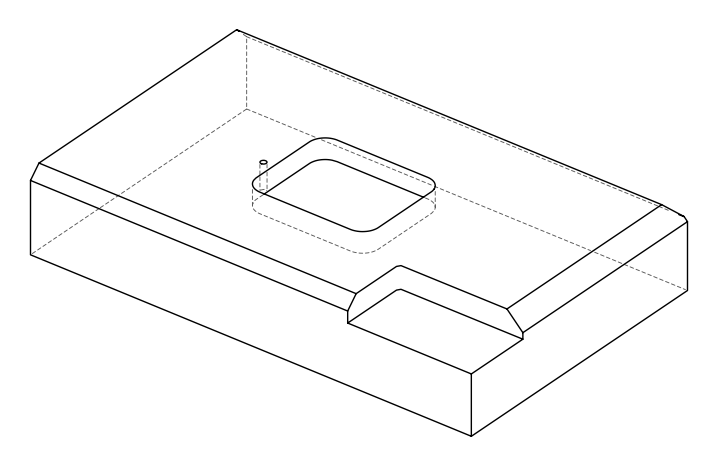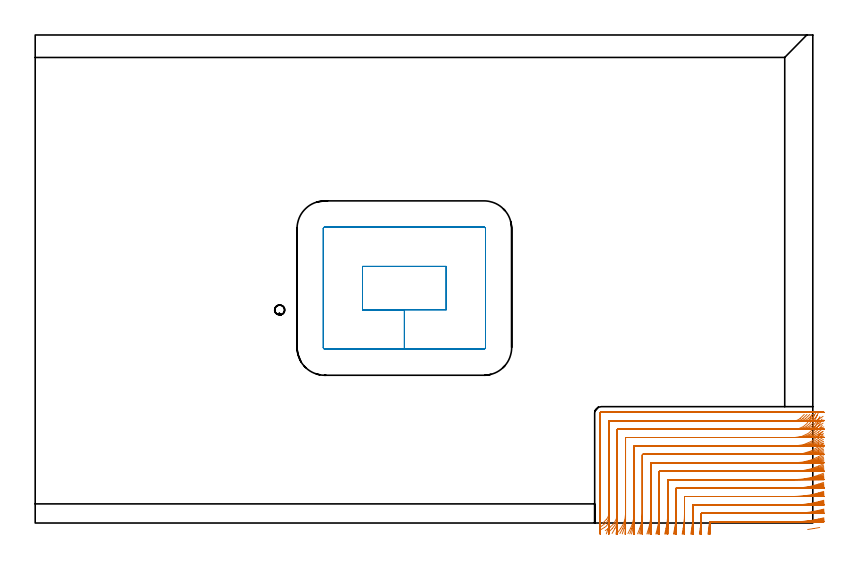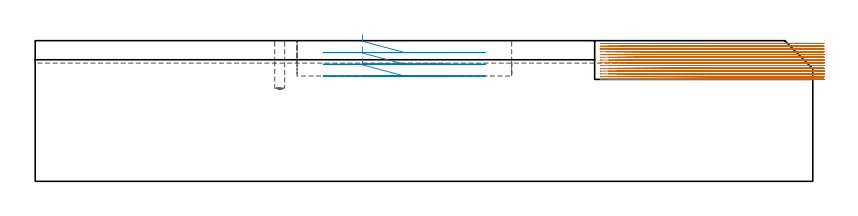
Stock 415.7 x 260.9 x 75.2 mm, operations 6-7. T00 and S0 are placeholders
(PLAN: 7 operations, 4 tool changes, 93.5 min)
(1 SPOT_DRILL | STEP1POCKET | NXT0321_9005460120000 | 0.03 min | 0 mm3)
(2 DRILL_BLIND_HOLE_INTO_CENTER | STEP1POCKET | NXT0301_024 | 0.11 min | 557 mm3)
(3 AREA_MILL | FG_CHAMFER_SURFACE | UGT0205_001 | 16.47 min | 29913 mm3)
(4 AREA_MILL_1 | FG_CHAMFER_SURFACE_1 | UGT0205_001 | 9.53 min | 22389 mm3)
(5 AREA_MILL_2 | FG_CHAMFER_SURFACE_2 | UGT0205_001 | 9.8 min | 15917 mm3)
(6 MILL_CORNER_NOTCH_RECTANGULAR | CORNER_NOTCH_RECTANGULAR | UGT0201_014 | Follow Part, ap 1.5, ae 75% | 54.39 min | 148912 mm3)
(7 MILL_RECTANGULAR_POCKET | POCKET_RECTANGULAR_STRAIGHT | UGT0201_006 | Follow Part, ap 7, ae 75% | 3.2 min | 198541 mm3)
(TOOL NXT0321_9005460120000 | NC Spot Drill, 142deg, 12mm, Carbide, Uncoated | D12 PA142 FL30 Z2)
(TOOL NXT0301_024 | Carbide Drill 5.3mm [860.1-0530-027A1-MM 2214] | D5.3 PA140 FL44 Z2)
(TOOL UGT0205_001 | Chamfer Mill 20 x 3 x 45 deg. | D20 FL50 Z2)
(TOOL UGT0201_014 | End mill 6 mm | D6 FL24 Z4)
(TOOL UGT0201_006 | End Mill 28 mm | D28 FL25 Z2)
(OP 6 MILL_CORNER_NOTCH_RECTANGULAR)
G17 G21 G94 G90
T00 M6
G54
G17 G0 G90 X419.427 Y-2.394 S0 M3
G43 Z85.2 H0
Z73.721
G94 G1 X416.47 Y-2.9 F250.
G2 X415.91 Y-2.993 R63.
G1 X412.948 Y-3.471
G0 Z85.2
X421.627 Y2.786
Z73.721
G1 X418.7 Y2.127
G2 X405.856 Y0.7 R58.5 F500.
G1 X360.712
G3 X360.418 Y0.428 R0.3
G2 X360.044 Y-3. R58.5
G1 X359.632 Y-5.972 F250.
G0 Z85.2
X421.614 Y7.463
Z73.721
G1 X418.7 Y6.75
G2 X405.856 Y5.2 R54. F500.
G1 X356.396
G3 X356.1 Y4.905 R0.3
G2 X355.497 Y-3. R54.
G1 X355.05 Y-5.967 F250.
G0 Z85.2
X421.597 Y12.174
Z73.721
G1 X418.7 Y11.395
G2 X405.856 Y9.7 R49.5 F500.
G1 X351.896
G3 X351.6 Y9.404 R0.3
G1 Y5.045
G2 X350.942 Y-3. R49.5
G1 X350.454 Y-5.96 F250.
G0 Z85.2
X421.575 Y16.928
Z73.721
G1 X418.7 Y16.072
G2 X405.856 Y14.2 R45. F500.
G1 X347.396
G3 X347.1 Y13.904 R0.3
G1 Y5.045
G2 X346.375 Y-3. R45.
G1 X345.839 Y-5.952 F250.
G0 Z85.2
X421.545 Y21.742
Z73.721
G1 X418.7 Y20.79
G2 X405.856 Y18.7 R40.5 F500.
G1 X342.896
G3 X342.6 Y18.404 R0.3
G1 Y5.045
G2 X341.793 Y-3. R40.5
G1 X341.197 Y-5.94 F250.
G0 Z85.2
X421.503 Y26.639
Z73.721
G1 X418.7 Y25.569
G2 X405.856 Y23.2 R36. F500.
G1 X338.396
G3 X338.1 Y22.904 R0.3
G1 Y5.045
G2 X337.19 Y-3. R36.
G1 X336.519 Y-5.924 F250.
G0 Z85.2
X421.439 Y31.661
Z73.721
G1 X418.7 Y30.437
G2 X405.856 Y27.7 R31.5 F500.
G1 X333.897
G3 X333.6 Y27.403 R0.3
G1 Y5.045
G2 X332.555 Y-3. R31.5
G1 X331.789 Y-5.901 F250.
G0 Z85.2
X421.339 Y36.878
Z73.721
G1 X418.7 Y35.45
G2 X405.856 Y32.2 R27. F500.
G1 X329.397
G3 X329.1 Y31.903 R0.3
G1 Y5.045
G2 X327.874 Y-3. R27.
G1 X326.98 Y-5.864 F250.
G0 Z85.2
X421.163 Y42.438
Z73.721
G1 X418.7 Y40.726
G2 X405.856 Y36.7 R22.5 F500.
G1 X324.897
G3 X324.6 Y36.403 R0.3
G1 Y5.045
G2 X323.113 Y-3. R22.5
G1 X322.04 Y-5.802 F250.
G0 Z85.2
X420.802 Y48.729
Z73.721
G1 X418.7 Y46.589
G2 X405.856 Y41.2 R18. F500.
G1 X320.397
G3 X320.1 Y40.903 R0.3
G1 Y5.045
G2 X318.202 Y-3. R18.
G1 X316.862 Y-5.684 F250.
G0 Z85.2
X419.431 Y56.558
Z73.721
G1 X418.233 Y53.808
G2 X405.856 Y45.7 R13.5 F500.
G1 X315.897
G3 X315.6 Y45.403 R0.3
G1 Y5.045
G2 X312.941 Y-3. R13.5
G1 X311.154 Y-5.409 F250.
G0 Z85.2
X415.252 Y57.887
Z73.721
G1 X413.919 Y55.2
G2 X405.856 Y50.2 R9. F500.
G1 X311.397
G3 X311.1 Y49.903 R0.3
G1 Y5.045
G2 X307.2 Y-2.371 R9.
G1 X304.728 Y-4.071 F250.
G0 Z85.2
X411.144 Y58.065
Z73.721
G1 X408.993 Y55.974
G2 X405.856 Y54.7 R4.5 F500.
G1 X306.897
G3 X306.6 Y54.403 R0.3
G1 Y5.045
G2 X305.327 Y1.909 R4.5
G1 X303.237 Y-0.243 F250.
G0 Z85.2
X408.856 Y59.2
Z73.721
G1 X405.856
X302.4 F500.
G3 X302.1 Y58.9 R0.3
G1 Y5.045
Y2.045 F250.
G0 Z85.2
X421.643 Y2.398
Z72.243
G1 X418.7 Y1.815
G2 X407.331 Y0.7 R58.5 F500.
G1 X360.82
G3 X360.525 Y0.42 R0.3
G2 X360.25 Y-3. R58.5
G1 X359.922 Y-5.982 F250.
G0 Z85.2
X421.633 Y7.042
Z72.243
G1 X418.7 Y6.41
G2 X407.331 Y5.2 R54. F500.
G1 X356.396
G3 X356.1 Y4.904 R0.3
G1 Y3.389
G2 X355.721 Y-3. R54.
G1 X355.366 Y-5.979 F250.
G0 Z85.2
X421.62 Y11.712
Z72.243
G1 X418.7 Y11.023
G2 X407.331 Y9.7 R49.5 F500.
G1 X351.896
G3 X351.6 Y9.404 R0.3
G1 Y3.389
G2 X351.186 Y-3. R49.5
G1 X350.799 Y-5.975 F250.
G0 Z85.2
X421.603 Y16.418
Z72.243
G1 X418.7 Y15.66
G2 X407.331 Y14.2 R45. F500.
G1 X347.396
G3 X347.1 Y13.904 R0.3
G1 Y3.389
G2 X346.644 Y-3. R45.
G1 X346.218 Y-5.97 F250.
G0 Z85.2
X421.579 Y21.17
Z72.243
G1 X418.7 Y20.328
G2 X407.331 Y18.7 R40.5 F500.
G1 X342.896
G3 X342.6 Y18.404 R0.3
G1 Y3.389
G2 X342.093 Y-3. R40.5
G1 X341.62 Y-5.962 F250.
G0 Z85.2
X421.546 Y25.99
Z72.243
G1 X418.7 Y25.042
G2 X407.331 Y23.2 R36. F500.
G1 X338.396
G3 X338.1 Y22.904 R0.3
G1 Y3.389
G2 X337.529 Y-3. R36.
G1 X336.996 Y-5.952 F250.
G0 Z85.2
X421.498 Y30.906
Z72.243
G1 X418.7 Y29.823
G2 X407.331 Y27.7 R31.5 F500.
G1 X333.897
G3 X333.6 Y27.403 R0.3
G1 Y3.389
G2 X332.945 Y-3. R31.5
G1 X332.337 Y-5.938 F250.
G0 Z85.2
X421.421 Y35.973
Z72.243
G1 X418.7 Y34.71
G2 X407.331 Y32.2 R27. F500.
G1 X329.397
G3 X329.1 Y31.903 R0.3
G1 Y3.389
G2 X328.333 Y-3. R27.
G1 X327.623 Y-5.915 F250.
G0 Z85.2
X421.289 Y41.299
Z72.243
G1 X418.7 Y39.783
G2 X407.331 Y36.7 R22.5 F500.
G1 X324.897
G3 X324.6 Y36.403 R0.3
G1 Y3.389
G2 X323.674 Y-3. R22.5
G1 X322.822 Y-5.877 F250.
G0 Z85.2
X421.026 Y47.139
Z72.243
G1 X418.7 Y45.245
G2 X407.331 Y41.2 R18. F500.
G1 X320.397
G3 X320.1 Y40.903 R0.3
G1 Y3.389
G2 X318.928 Y-3. R18.
G1 X317.863 Y-5.805 F250.
G0 Z85.2
X420.318 Y54.446
Z72.243
G1 X418.7 Y51.92
G2 X407.331 Y45.7 R13.5 F500.
G1 X315.897
G3 X315.6 Y45.403 R0.3
G1 Y3.389
G2 X313.992 Y-3. R13.5
G1 X312.573 Y-5.643 F250.
G0 Z85.2
X416.727 Y57.887
Z72.243
G1 X415.394 Y55.2
G2 X407.331 Y50.2 R9. F500.
G1 X311.397
G3 X311.1 Y49.903 R0.3
G1 Y3.389
G2 X308.439 Y-3. R9.
G1 X306.309 Y-5.113 F250.
G0 Z85.2
X412.618 Y58.061
Z72.243
G1 X410.466 Y55.972
G2 X407.331 Y54.7 R4.5 F500.
G1 X306.897
G3 X306.6 Y54.403 R0.3
G1 Y3.389
G2 X304.708 Y-0.278 R4.5
G1 X302.264 Y-2.017 F250.
G0 Z85.2
X410.331 Y59.2
Z72.243
G1 X407.331
X302.4 F500.
G3 X302.1 Y58.9 R0.3
G1 Y3.389
Y0.389 F250.
G0 Z85.2
X421.657 Y2.049
Z70.764
G1 X418.7 Y1.542
G2 X408.81 Y0.7 R58.5 F500.
G1 X360.885
G3 X360.589 Y0.41 R0.3
G2 X360.425 Y-3. R58.5
G1 X360.194 Y-5.991 F250.
G0 Z85.2
X421.649 Y6.663
Z70.764
G1 X418.7 Y6.113
G2 X408.81 Y5.2 R54. F500.
G1 X356.396
G3 X356.1 Y4.904 R0.3
G1 Y1.519
G2 X355.911 Y-3. R54.
G1 X355.66 Y-5.989 F250.
G0 Z85.2
X421.639 Y11.297
Z70.764
G1 X418.7 Y10.698
G2 X408.81 Y9.7 R49.5 F500.
G1 X351.896
G3 X351.6 Y9.404 R0.3
G1 Y1.519
G2 X351.393 Y-3. R49.5
G1 X351.119 Y-5.987 F250.
G0 Z85.2
X421.627 Y15.959
Z70.764
G1 X418.7 Y15.3
G2 X408.81 Y14.2 R45. F500.
G1 X347.396
G3 X347.1 Y13.904 R0.3
G1 Y1.519
G2 X346.873 Y-3. R45.
G1 X346.571 Y-5.985 F250.
G0 Z85.2
X421.609 Y20.659
Z70.764
G1 X418.7 Y19.926
G2 X408.81 Y18.7 R40.5 F500.
G1 X342.896
G3 X342.6 Y18.404 R0.3
G1 Y1.519
G2 X342.347 Y-3. R40.5
G1 X342.012 Y-5.981 F250.
G0 Z85.2
X421.585 Y25.409
Z70.764
G1 X418.7 Y24.585
G2 X408.81 Y23.2 R36. F500.
G1 X338.396
G3 X338.1 Y22.904 R0.3
G1 Y1.519
G2 X337.815 Y-3. R36.
G1 X337.439 Y-5.976 F250.
G0 Z85.2
X421.548 Y30.235
Z70.764
G1 X418.7 Y29.293
G2 X408.81 Y27.7 R31.5 F500.
G1 X333.897
G3 X333.6 Y27.403 R0.3
G1 Y1.519
G2 X333.274 Y-3. R31.5
G1 X332.844 Y-5.969 F250.
G0 Z85.2
X421.491 Y35.175
Z70.764
G1 X418.7 Y34.076
G2 X408.81 Y32.2 R27. F500.
G1 X329.397
G3 X329.1 Y31.903 R0.3
G1 Y1.519
G2 X328.719 Y-3. R27.
G1 X328.217 Y-5.958 F250.
G0 Z85.2
X421.395 Y40.309
Z70.764
G1 X418.7 Y38.99
G2 X408.81 Y36.7 R22.5 F500.
G1 X324.897
G3 X324.6 Y36.403 R0.3
G1 Y1.519
G2 X324.142 Y-3. R22.5
G1 X323.539 Y-5.939 F250.
G0 Z85.2
X421.207 Y45.808
Z70.764
G1 X418.7 Y44.16
G2 X408.81 Y41.2 R18. F500.
G1 X320.397
G3 X320.1 Y40.903 R0.3
G1 Y1.519
G2 X319.524 Y-3. R18.
G1 X318.771 Y-5.904 F250.
G0 Z85.2
X420.742 Y52.208
Z70.764
G1 X418.7 Y50.011
G2 X408.81 Y45.7 R13.5 F500.
G1 X315.897
G3 X315.6 Y45.403 R0.3
G1 Y1.519
G2 X314.821 Y-3. R13.5
G1 X313.817 Y-5.827 F250.
G0 Z85.2
X418.171 Y57.656
Z70.764
G1 X416.771 Y55.002
G2 X408.81 Y50.2 R9. F500.
G1 X311.397
G3 X311.1 Y49.903 R0.3
G1 Y1.519
G2 X309.883 Y-3. R9.
G1 X308.377 Y-5.594 F250.
G0 Z85.2
X414.097 Y58.06
Z70.764
G1 X411.945 Y55.971
G2 X408.81 Y54.7 R4.5 F500.
G1 X306.897
G3 X306.6 Y54.403 R0.3
G1 Y1.519
G2 X304.383 Y-2.36 R4.5
G1 X301.797 Y-3.881 F250.
G0 Z85.2
X411.81 Y59.2
Z70.764
G1 X408.81
X302.4 F500.
G3 X302.1 Y58.9 R0.3
G1 Y1.519
Y-1.481 F250.
G0 Z85.2
X421.669 Y1.739
Z69.286
G1 X418.7 Y1.307
G2 X410.292 Y0.7 R58.5 F500.
G1 X360.895
G3 X360.6 Y0.405 R0.3
G1 Y-1.445
G2 X360.579 Y-3. R58.5
G1 X360.5 Y-5.999 F250.
G0 Z85.2
X421.663 Y6.326
Z69.286
G1 X418.7 Y5.859
G2 X410.292 Y5.2 R54. F500.
G1 X356.396
G3 X356.1 Y4.904 R0.3
G1 Y-1.445
G2 X356.078 Y-3. R54.
G1 X355.991 Y-5.999 F250.
G0 Z85.2
X421.656 Y10.929
Z69.286
G1 X418.7 Y10.419
G2 X410.292 Y9.7 R49.5 F500.
G1 X351.896
G3 X351.6 Y9.404 R0.3
G1 Y-1.445
G2 X351.576 Y-3. R49.5
G1 X351.481 Y-5.999 F250.
G0 Z85.2
X421.647 Y15.553
Z69.286
G1 X418.7 Y14.993
G2 X410.292 Y14.2 R45. F500.
G1 X347.396
G3 X347.1 Y13.904 R0.3
G1 Y-1.445
G2 X347.073 Y-3. R45.
G1 X346.969 Y-5.998 F250.
G0 Z85.2
X421.635 Y20.205
Z69.286
G1 X418.7 Y19.582
G2 X410.292 Y18.7 R40.5 F500.
G1 X342.896
G3 X342.6 Y18.404 R0.3
G1 Y-1.445
G2 X342.57 Y-3. R40.5
G1 X342.455 Y-5.998 F250.
G0 Z85.2
X421.617 Y24.896
Z69.286
G1 X418.7 Y24.196
G2 X410.292 Y23.2 R36. F500.
G1 X338.396
G3 X338.1 Y22.904 R0.3
G1 Y-1.445
G2 X338.066 Y-3. R36.
G1 X337.937 Y-5.997 F250.
G0 Z85.2
X421.591 Y29.644
Z69.286
G1 X418.7 Y28.843
G2 X410.292 Y27.7 R31.5 F500.
G1 X333.897
G3 X333.6 Y27.403 R0.3
G1 Y-1.445
G2 X333.562 Y-3. R31.5
G1 X333.414 Y-5.996 F250.
G0 Z85.2
X421.551 Y34.477
Z69.286
G1 X418.7 Y33.543
G2 X410.292 Y32.2 R27. F500.
G1 X329.397
G3 X329.1 Y31.903 R0.3
G1 Y-1.445
G2 X329.055 Y-3. R27.
G1 X328.882 Y-5.995 F250.
G0 Z85.2
X421.483 Y39.451
Z69.286
G1 X418.7 Y38.33
G2 X410.292 Y36.7 R22.5 F500.
G1 X324.897
G3 X324.6 Y36.403 R0.3
G1 Y-1.445
G2 X324.546 Y-3. R22.5
G1 X324.339 Y-5.993 F250.
G0 Z85.2
X421.353 Y44.686
Z69.286
G1 X418.7 Y43.285
G2 X410.292 Y41.2 R18. F500.
G1 X320.397
G3 X320.1 Y40.903 R0.3
G1 Y-1.445
G2 X320.033 Y-3. R18.
G1 X319.774 Y-5.989 F250.
G0 Z85.2
X421.047 Y50.507
Z69.286
G1 X418.7 Y48.638
G2 X410.292 Y45.7 R13.5 F500.
G1 X315.897
G3 X315.6 Y45.403 R0.3
G1 Y-1.445
G2 X315.51 Y-3. R13.5
G1 X315.165 Y-5.98 F250.
G0 Z85.2
X419.481 Y56.845
Z69.286
G1 X417.856 Y54.323
G2 X410.292 Y50.2 R9. F500.
G1 X311.397
G3 X311.1 Y49.903 R0.3
G1 Y-1.445
G2 X310.965 Y-3. R9.
G1 X310.447 Y-5.955 F250.
G0 Z85.2
X415.58 Y58.067
Z69.286
G1 X413.43 Y55.975
G2 X410.292 Y54.7 R4.5 F500.
G1 X306.897
G3 X306.6 Y54.403 R0.3
G1 Y-1.445
G2 X306.323 Y-3. R4.5
G1 X305.287 Y-5.815 F250.
G0 Z85.2
X413.292 Y59.2
Z69.286
G1 X410.292
X302.4 F500.
G3 X302.1 Y58.9 R0.3
G1 Y-1.445
Y-4.445 F250.
G0 Z85.2
X421.68 Y1.448
Z67.807
G1 X418.7 Y1.098
G2 X411.886 Y0.7 R58.5 F500.
G1 X360.895
G3 X360.6 Y0.405 R0.3
G1 Y-2.786
Y-3.
X360.589 Y-6. F250.
G0 Z85.2
X421.676 Y6.01
Z67.807
G1 X418.7 Y5.632
G2 X411.886 Y5.2 R54. F500.
G1 X356.396
G3 X356.1 Y4.904 R0.3
G1 Y-2.786
Y-3.
X356.088 Y-6. F250.
G0 Z85.2
X421.671 Y10.584
Z67.807
G1 X418.7 Y10.171
G2 X411.886 Y9.7 R49.5 F500.
G1 X351.896
G3 X351.6 Y9.404 R0.3
G1 Y-2.786
Y-3.
X351.587 Y-6. F250.
G0 Z85.2
X421.665 Y15.173
Z67.807
G1 X418.7 Y14.719
G2 X411.886 Y14.2 R45. F500.
G1 X347.396
G3 X347.1 Y13.904 R0.3
G1 Y-2.786
X347.099 Y-3.
X347.085 Y-6. F250.
G0 Z85.2
X421.657 Y19.782
Z67.807
G1 X418.7 Y19.277
G2 X411.886 Y18.7 R40.5 F500.
G1 X342.896
G3 X342.6 Y18.404 R0.3
G1 Y-2.786
X342.599 Y-3.
X342.584 Y-6. F250.
G0 Z85.2
X421.646 Y24.418
Z67.807
G1 X418.7 Y23.851
G2 X411.886 Y23.2 R36. F500.
G1 X338.396
G3 X338.1 Y22.904 R0.3
G1 Y-2.786
X338.099 Y-3.
X338.082 Y-6. F250.
G0 Z85.2
X421.629 Y29.095
Z67.807
G1 X418.7 Y28.446
G2 X411.886 Y27.7 R31.5 F500.
G1 X333.897
G3 X333.6 Y27.403 R0.3
G1 Y-2.786
X333.599 Y-3.
X333.579 Y-6. F250.
G0 Z85.2
X421.603 Y33.831
Z67.807
G1 X418.7 Y33.074
G2 X411.886 Y32.2 R27. F500.
G1 X329.397
G3 X329.1 Y31.903 R0.3
G1 Y-2.786
X329.099 Y-3.
X329.075 Y-6. F250.
G0 Z85.2
X421.559 Y38.665
Z67.807
G1 X418.7 Y37.756
G2 X411.886 Y36.7 R22.5 F500.
G1 X324.897
G3 X324.6 Y36.403 R0.3
G1 Y-2.786
G2 X324.599 Y-3. R22.5
G1 X324.57 Y-6. F250.
G0 Z85.2
X421.477 Y43.675
Z67.807
G1 X418.7 Y42.539
G2 X411.886 Y41.2 R18. F500.
G1 X320.397
G3 X320.1 Y40.903 R0.3
G1 Y-2.786
G2 X320.099 Y-3. R18.
G1 X320.063 Y-6. F250.
G0 Z85.2
X421.29 Y49.06
Z67.807
G1 X418.7 Y47.546
G2 X411.886 Y45.7 R13.5 F500.
G1 X315.897
G3 X315.6 Y45.403 R0.3
G1 Y-2.786
G2 X315.598 Y-3. R13.5
G1 X315.551 Y-6. F250.
G0 Z85.2
X420.659 Y55.588
Z67.807
G1 X418.698 Y53.317
G2 X411.886 Y50.2 R9. F500.
G1 X311.397
G3 X311.1 Y49.903 R0.3
G1 Y-2.786
G2 X311.097 Y-3. R9.
G1 X311.026 Y-5.999 F250.
G0 Z85.2
X417.274 Y58.731
Z67.807
G1 X415.4 Y56.388
G2 X411.886 Y54.7 R4.5 F500.
G1 X306.897
G3 X306.6 Y54.403 R0.3
G1 Y-2.786
G2 X306.595 Y-3. R4.5
G1 X306.452 Y-5.997 F250.
G0 Z85.2
X414.886 Y59.2
Z67.807
G1 X411.886
X302.4 F500.
G3 X302.1 Y58.9 R0.3
G1 Y-2.786
Y-5.786 F250.
G0 Z85.2
X421.689 Y1.172
Z66.329
G1 X418.7 Y0.915
G2 X413.688 Y0.7 R58.5 F500.
G1 X360.895
G3 X360.6 Y0.405 R0.3
G1 Y-3.
Y-6. F250.
G0 Z85.2
X421.687 Y5.712
Z66.329
G1 X418.7 Y5.433
G2 X413.688 Y5.2 R54. F500.
G1 X356.396
G3 X356.1 Y4.904 R0.3
G1 Y-3.
Y-6. F250.
G0 Z85.2
X421.685 Y10.258
Z66.329
G1 X418.7 Y9.954
G2 X413.688 Y9.7 R49.5 F500.
G1 X351.896
G3 X351.6 Y9.404 R0.3
G1 Y-3.
Y-6. F250.
G0 Z85.2
X421.681 Y14.814
Z66.329
G1 X418.7 Y14.48
G2 X413.688 Y14.2 R45. F500.
G1 X347.396
G3 X347.1 Y13.904 R0.3
G1 Y-3.
Y-6. F250.
G0 Z85.2
X421.677 Y19.383
Z66.329
G1 X418.7 Y19.011
G2 X413.688 Y18.7 R40.5 F500.
G1 X342.896
G3 X342.6 Y18.404 R0.3
G1 Y-3.
Y-6. F250.
G0 Z85.2
X421.671 Y23.968
Z66.329
G1 X418.7 Y23.551
G2 X413.688 Y23.2 R36. F500.
G1 X338.396
G3 X338.1 Y22.904 R0.3
G1 Y-3.
Y-6. F250.
G0 Z85.2
X421.662 Y28.579
Z66.329
G1 X418.7 Y28.101
G2 X413.688 Y27.7 R31.5 F500.
G1 X333.897
G3 X333.6 Y27.404 R0.3
G1 Y-3.
Y-6. F250.
G0 Z85.2
X421.648 Y33.226
Z66.329
G1 X418.7 Y32.669
G2 X413.688 Y32.2 R27. F500.
G1 X329.397
G3 X329.1 Y31.903 R0.3
G1 Y-3.
Y-6. F250.
G0 Z85.2
X421.625 Y37.934
Z66.329
G1 X418.7 Y37.265
G2 X413.688 Y36.7 R22.5 F500.
G1 X324.897
G3 X324.6 Y36.403 R0.3
G1 Y-3.
Y-6. F250.
G0 Z85.2
X421.581 Y42.747
Z66.329
G1 X418.7 Y41.912
G2 X413.688 Y41.2 R18. F500.
G1 X320.397
G3 X320.1 Y40.903 R0.3
G1 Y-3.
Y-6. F250.
G0 Z85.2
X421.486 Y47.779
Z66.329
G1 X418.7 Y46.665
G2 X413.688 Y45.7 R13.5 F500.
G1 X315.897
G3 X315.6 Y45.403 R0.3
G1 Y-3.
Y-6. F250.
G0 Z85.2
X421.192 Y53.396
Z66.329
G1 X418.7 Y51.725
G2 X413.688 Y50.2 R9. F500.
G1 X311.397
G3 X311.1 Y49.903 R0.3
G1 Y-3.
Y-6. F250.
G0 Z85.2
X419.079 Y59.63
Z66.329
G1 X417.619 Y57.009
G2 X413.688 Y54.7 R4.5 F500.
G1 X306.897
G3 X306.6 Y54.403 R0.3
G1 Y-3.
Y-6. F250.
G0 Z85.2
X416.688 Y59.2
Z66.329
G1 X413.688
X302.4 F500.
G3 X302.1 Y58.9 R0.3
G1 Y-3.
Y-6. F250.
G0 Z85.2
X421.697 Y0.876
Z64.85
G1 X418.7 Y0.751
G2 X416.261 Y0.7 R58.5 F500.
G1 X360.895
G3 X360.6 Y0.405 R0.3
G1 Y-3.
Y-6. F250.
G0 Z85.2
X421.697 Y5.391
Z64.85
G1 X418.7 Y5.255
G2 X416.261 Y5.2 R54. F500.
G1 X356.396
G3 X356.1 Y4.904 R0.3
G1 Y-3.
Y-6. F250.
G0 Z85.2
X421.696 Y9.908
Z64.85
G1 X418.7 Y9.76
G2 X416.261 Y9.7 R49.5 F500.
G1 X351.896
G3 X351.6 Y9.404 R0.3
G1 Y-3.
Y-6. F250.
G0 Z85.2
X421.696 Y14.429
Z64.85
G1 X418.7 Y14.266
G2 X416.261 Y14.2 R45. F500.
G1 X347.396
G3 X347.1 Y13.904 R0.3
G1 Y-3.
Y-6. F250.
G0 Z85.2
X421.695 Y18.954
Z64.85
G1 X418.7 Y18.774
G2 X416.261 Y18.7 R40.5 F500.
G1 X342.896
G3 X342.6 Y18.404 R0.3
G1 Y-3.
Y-6. F250.
G0 Z85.2
X421.693 Y23.486
Z64.85
G1 X418.7 Y23.283
G2 X416.261 Y23.2 R36. F500.
G1 X338.396
G3 X338.1 Y22.904 R0.3
G1 Y-3.
Y-6. F250.
G0 Z85.2
X421.691 Y28.027
Z64.85
G1 X418.7 Y27.795
G2 X416.261 Y27.7 R31.5 F500.
G1 X333.896
G3 X333.6 Y27.404 R0.3
G1 Y-3.
Y-6. F250.
G0 Z85.2
X421.688 Y32.581
Z64.85
G1 X418.7 Y32.31
G2 X416.261 Y32.2 R27. F500.
G1 X329.397
G3 X329.1 Y31.903 R0.3
G1 Y-3.
Y-6. F250.
G0 Z85.2
X421.682 Y37.158
Z64.85
G1 X418.7 Y36.833
G2 X416.261 Y36.7 R22.5 F500.
G1 X324.897
G3 X324.6 Y36.403 R0.3
G1 Y-3.
Y-6. F250.
G0 Z85.2
X421.672 Y41.773
Z64.85
G1 X418.7 Y41.366
G2 X416.261 Y41.2 R18. F500.
G1 X320.397
G3 X320.1 Y40.903 R0.3
G1 Y-3.
Y-6. F250.
G0 Z85.2
X421.651 Y46.464
Z64.85
G1 X418.7 Y45.922
G2 X416.261 Y45.7 R13.5 F500.
G1 X315.897
G3 X315.6 Y45.403 R0.3
G1 Y-3.
Y-6. F250.
G0 Z85.2
X421.588 Y51.35
Z64.85
G1 X418.7 Y50.537
G2 X416.261 Y50.2 R9. F500.
G1 X311.397
G3 X311.1 Y49.903 R0.3
G1 Y-3.
Y-6. F250.
G0 Z85.2
X421.221 Y57.044
Z64.85
G1 X418.7 Y55.418
G2 X416.261 Y54.7 R4.5 F500.
G1 X306.897
G3 X306.6 Y54.403 R0.3
G1 Y-3.
Y-6. F250.
G0 Z85.2
X419.261 Y59.2
Z64.85
G1 X416.261
X302.4 F500.
G3 X302.1 Y58.9 R0.3
G1 Y-3.
Y-6. F250.
G0 Z85.2
X421.7 Y0.721
Z63.371
G1 X418.7 Y0.701
G2 X418.315 Y0.7 R58.5 F500.
G1 X360.895
G3 X360.6 Y0.405 R0.3
G1 Y-3.
Y-6. F250.
G0 Z85.2
X421.7 Y5.223
Z63.371
G1 X418.7 Y5.201
G2 X418.315 Y5.2 R54. F500.
G1 X356.396
G3 X356.1 Y4.904 R0.3
G1 Y-3.
Y-6. F250.
G0 Z85.2
X421.7 Y9.725
Z63.371
G1 X418.7 Y9.701
G2 X418.315 Y9.7 R49.5 F500.
G1 X351.896
G3 X351.6 Y9.404 R0.3
G1 Y-3.
Y-6. F250.
G0 Z85.2
X421.7 Y14.227
Z63.371
G1 X418.7 Y14.202
G2 X418.315 Y14.2 R45. F500.
G1 X347.396
G3 X347.1 Y13.904 R0.3
G1 Y-3.
Y-6. F250.
G0 Z85.2
X421.7 Y18.73
Z63.371
G1 X418.7 Y18.702
G2 X418.315 Y18.7 R40.5 F500.
G1 X342.896
G3 X342.6 Y18.404 R0.3
G1 Y-3.
Y-6. F250.
G0 Z85.2
X421.7 Y23.234
Z63.371
G1 X418.7 Y23.202
G2 X418.315 Y23.2 R36. F500.
G1 X338.396
G3 X338.1 Y22.904 R0.3
G1 Y-3.
Y-6. F250.
G0 Z85.2
X421.7 Y27.739
Z63.371
G1 X418.7 Y27.702
G2 X418.315 Y27.7 R31.5 F500.
G1 X333.897
G3 X333.6 Y27.403 R0.3
G1 Y-3.
Y-6. F250.
G0 Z85.2
X421.7 Y32.246
Z63.371
G1 X418.7 Y32.203
G2 X418.315 Y32.2 R27. F500.
G1 X329.397
G3 X329.1 Y31.903 R0.3
G1 Y-3.
Y-6. F250.
G0 Z85.2
X421.7 Y36.755
Z63.371
G1 X418.7 Y36.703
G2 X418.315 Y36.7 R22.5 F500.
G1 X324.897
G3 X324.6 Y36.403 R0.3
G1 Y-3.
Y-6. F250.
G0 Z85.2
X421.699 Y41.268
Z63.371
G1 X418.7 Y41.204
G2 X418.315 Y41.2 R18. F500.
G1 X320.397
G3 X320.1 Y40.903 R0.3
G1 Y-3.
Y-6. F250.
G0 Z85.2
X421.699 Y45.791
Z63.371
G1 X418.7 Y45.705
G2 X418.315 Y45.7 R13.5 F500.
G1 X315.897
G3 X315.6 Y45.403 R0.3
G1 Y-3.
Y-6. F250.
G0 Z85.2
X421.697 Y50.337
Z63.371
G1 X418.7 Y50.208
G2 X418.315 Y50.2 R9. F500.
G1 X311.397
G3 X311.1 Y49.903 R0.3
G1 Y-3.
Y-6. F250.
G0 Z85.2
X421.689 Y54.973
Z63.371
G1 X418.7 Y54.717
G2 X418.315 Y54.7 R4.5 F500.
G1 X306.897
G3 X306.6 Y54.403 R0.3
G1 Y-3.
Y-6. F250.
G0 Z85.2
X421.315 Y59.2
Z63.371
G1 X418.315
X302.4 F500.
G3 X302.1 Y58.9 R0.3
G1 Y-3.
Y-6. F250.
G0 Z85.2
X421.7 Y0.7
Z61.893
G1 X418.7
X360.895 F500.
G3 X360.6 Y0.405 R0.3
G1 Y-3.
Y-6. F250.
G0 Z85.2
X421.7 Y5.2
Z61.893
G1 X418.7
X356.396 F500.
G3 X356.1 Y4.904 R0.3
G1 Y-3.
Y-6. F250.
G0 Z85.2
X421.7 Y9.7
Z61.893
G1 X418.7
X351.896 F500.
G3 X351.6 Y9.404 R0.3
G1 Y-3.
Y-6. F250.
G0 Z85.2
X421.7 Y14.2
Z61.893
G1 X418.7
X347.396 F500.
G3 X347.1 Y13.904 R0.3
G1 Y-3.
Y-6. F250.
G0 Z85.2
X421.7 Y18.7
Z61.893
G1 X418.7
X342.896 F500.
G3 X342.6 Y18.404 R0.3
G1 Y-3.
Y-6. F250.
G0 Z85.2
X421.7 Y23.2
Z61.893
G1 X418.7
X338.396 F500.
G3 X338.1 Y22.904 R0.3
G1 Y-3.
Y-6. F250.
G0 Z85.2
X421.7 Y27.7
Z61.893
G1 X418.7
X333.896 F500.
G3 X333.6 Y27.404 R0.3
G1 Y-3.
Y-6. F250.
G0 Z85.2
X421.7 Y32.2
Z61.893
G1 X418.7
X329.397 F500.
G3 X329.1 Y31.903 R0.3
G1 Y-3.
Y-6. F250.
G0 Z85.2
X421.7 Y36.7
Z61.893
G1 X418.7
X324.897 F500.
G3 X324.6 Y36.403 R0.3
G1 Y-3.
Y-6. F250.
G0 Z85.2
X421.7 Y41.2
Z61.893
G1 X418.7
X320.397 F500.
G3 X320.1 Y40.903 R0.3
G1 Y-3.
Y-6. F250.
G0 Z85.2
X421.7 Y45.7
Z61.893
G1 X418.7
X315.897 F500.
G3 X315.6 Y45.403 R0.3
G1 Y-3.
Y-6. F250.
G0 Z85.2
X421.7 Y50.2
Z61.893
G1 X418.7
X311.397 F500.
G3 X311.1 Y49.903 R0.3
G1 Y-3.
Y-6. F250.
G0 Z85.2
X421.7 Y54.7
Z61.893
G1 X418.7
X306.897 F500.
G3 X306.6 Y54.403 R0.3
G1 Y-3.
Y-6. F250.
G0 Z85.2
X421.7 Y59.2
Z61.893
G1 X418.7
X302.4 F500.
G3 X302.1 Y58.9 R0.3
G1 Y-3.
Y-6. F250.
G0 Z85.2
X421.7 Y0.7
Z60.414
G1 X418.7
X360.895 F500.
G3 X360.6 Y0.405 R0.3
G1 Y-3.
Y-6. F250.
G0 Z85.2
X421.7 Y5.2
Z60.414
G1 X418.7
X356.396 F500.
G3 X356.1 Y4.904 R0.3
G1 Y-3.
Y-6. F250.
G0 Z85.2
X421.7 Y9.7
Z60.414
G1 X418.7
X351.896 F500.
G3 X351.6 Y9.404 R0.3
G1 Y-3.
Y-6. F250.
G0 Z85.2
X421.7 Y14.2
Z60.414
G1 X418.7
X347.396 F500.
G3 X347.1 Y13.904 R0.3
G1 Y-3.
Y-6. F250.
G0 Z85.2
X421.7 Y18.7
Z60.414
G1 X418.7
X342.896 F500.
G3 X342.6 Y18.404 R0.3
G1 Y-3.
Y-6. F250.
G0 Z85.2
X421.7 Y23.2
Z60.414
G1 X418.7
X338.396 F500.
G3 X338.1 Y22.904 R0.3
G1 Y-3.
Y-6. F250.
G0 Z85.2
X421.7 Y27.7
Z60.414
G1 X418.7
X333.896 F500.
G3 X333.6 Y27.404 R0.3
G1 Y-3.
Y-6. F250.
G0 Z85.2
X421.7 Y32.2
Z60.414
G1 X418.7
X329.397 F500.
G3 X329.1 Y31.903 R0.3
G1 Y-3.
Y-6. F250.
G0 Z85.2
X421.7 Y36.7
Z60.414
G1 X418.7
X324.897 F500.
G3 X324.6 Y36.403 R0.3
G1 Y-3.
Y-6. F250.
G0 Z85.2
X421.7 Y41.2
Z60.414
G1 X418.7
X320.397 F500.
G3 X320.1 Y40.903 R0.3
G1 Y-3.
Y-6. F250.
G0 Z85.2
X421.7 Y45.7
Z60.414
G1 X418.7
X315.897 F500.
G3 X315.6 Y45.403 R0.3
G1 Y-3.
Y-6. F250.
G0 Z85.2
X421.7 Y50.2
Z60.414
G1 X418.7
X311.397 F500.
G3 X311.1 Y49.903 R0.3
G1 Y-3.
Y-6. F250.
G0 Z85.2
X421.7 Y54.7
Z60.414
G1 X418.7
X306.897 F500.
G3 X306.6 Y54.403 R0.3
G1 Y-3.
Y-6. F250.
G0 Z85.2
X421.7 Y59.2
Z60.414
G1 X418.7
X302.4 F500.
G3 X302.1 Y58.9 R0.3
G1 Y-3.
Y-6. F250.
G0 Z85.2
X421.7 Y0.7
Z58.936
G1 X418.7
X360.895 F500.
G3 X360.6 Y0.405 R0.3
G1 Y-3.
Y-6. F250.
G0 Z85.2
X421.7 Y5.2
Z58.936
G1 X418.7
X356.396 F500.
G3 X356.1 Y4.904 R0.3
G1 Y-3.
Y-6. F250.
G0 Z85.2
X421.7 Y9.7
Z58.936
G1 X418.7
X351.896 F500.
G3 X351.6 Y9.404 R0.3
G1 Y-3.
Y-6. F250.
G0 Z85.2
X421.7 Y14.2
Z58.936
G1 X418.7
X347.396 F500.
G3 X347.1 Y13.904 R0.3
G1 Y-3.
Y-6. F250.
G0 Z85.2
X421.7 Y18.7
Z58.936
G1 X418.7
X342.896 F500.
G3 X342.6 Y18.404 R0.3
G1 Y-3.
Y-6. F250.
G0 Z85.2
X421.7 Y23.2
Z58.936
G1 X418.7
X338.396 F500.
G3 X338.1 Y22.904 R0.3
G1 Y-3.
Y-6. F250.
G0 Z85.2
X421.7 Y27.7
Z58.936
G1 X418.7
X333.896 F500.
G3 X333.6 Y27.404 R0.3
G1 Y-3.
Y-6. F250.
G0 Z85.2
X421.7 Y32.2
Z58.936
G1 X418.7
X329.397 F500.
G3 X329.1 Y31.903 R0.3
G1 Y-3.
Y-6. F250.
G0 Z85.2
X421.7 Y36.7
Z58.936
G1 X418.7
X324.897 F500.
G3 X324.6 Y36.403 R0.3
G1 Y-3.
Y-6. F250.
G0 Z85.2
X421.7 Y41.2
Z58.936
G1 X418.7
X320.397 F500.
G3 X320.1 Y40.903 R0.3
G1 Y-3.
Y-6. F250.
G0 Z85.2
X421.7 Y45.7
Z58.936
G1 X418.7
X315.897 F500.
G3 X315.6 Y45.403 R0.3
G1 Y-3.
Y-6. F250.
G0 Z85.2
X421.7 Y50.2
Z58.936
G1 X418.7
X311.397 F500.
G3 X311.1 Y49.903 R0.3
G1 Y-3.
Y-6. F250.
G0 Z85.2
X421.7 Y54.7
Z58.936
G1 X418.7
X306.897 F500.
G3 X306.6 Y54.403 R0.3
G1 Y-3.
Y-6. F250.
G0 Z85.2
X421.7 Y59.2
Z58.936
G1 X418.7
X302.4 F500.
G3 X302.1 Y58.9 R0.3
G1 Y-3.
Y-6. F250.
G0 Z85.2
X421.7 Y0.7
Z57.457
G1 X418.7
X360.895 F500.
G3 X360.6 Y0.405 R0.3
G1 Y-3.
Y-6. F250.
G0 Z85.2
X421.7 Y5.2
Z57.457
G1 X418.7
X356.396 F500.
G3 X356.1 Y4.904 R0.3
G1 Y-3.
Y-6. F250.
G0 Z85.2
X421.7 Y9.7
Z57.457
G1 X418.7
X351.896 F500.
G3 X351.6 Y9.404 R0.3
G1 Y-3.
Y-6. F250.
G0 Z85.2
X421.7 Y14.2
Z57.457
G1 X418.7
X347.396 F500.
G3 X347.1 Y13.904 R0.3
G1 Y-3.
Y-6. F250.
G0 Z85.2
X421.7 Y18.7
Z57.457
G1 X418.7
X342.896 F500.
G3 X342.6 Y18.404 R0.3
G1 Y-3.
Y-6. F250.
G0 Z85.2
X421.7 Y23.2
Z57.457
G1 X418.7
X338.396 F500.
G3 X338.1 Y22.904 R0.3
G1 Y-3.
Y-6. F250.
G0 Z85.2
X421.7 Y27.7
Z57.457
G1 X418.7
X333.896 F500.
G3 X333.6 Y27.404 R0.3
G1 Y-3.
Y-6. F250.
G0 Z85.2
X421.7 Y32.2
Z57.457
G1 X418.7
X329.397 F500.
G3 X329.1 Y31.903 R0.3
G1 Y-3.
Y-6. F250.
G0 Z85.2
X421.7 Y36.7
Z57.457
G1 X418.7
X324.897 F500.
G3 X324.6 Y36.403 R0.3
G1 Y-3.
Y-6. F250.
G0 Z85.2
X421.7 Y41.2
Z57.457
G1 X418.7
X320.397 F500.
G3 X320.1 Y40.903 R0.3
G1 Y-3.
Y-6. F250.
G0 Z85.2
X421.7 Y45.7
Z57.457
G1 X418.7
X315.897 F500.
G3 X315.6 Y45.403 R0.3
G1 Y-3.
Y-6. F250.
G0 Z85.2
X421.7 Y50.2
Z57.457
G1 X418.7
X311.397 F500.
G3 X311.1 Y49.903 R0.3
G1 Y-3.
Y-6. F250.
G0 Z85.2
X421.7 Y54.7
Z57.457
G1 X418.7
X306.897 F500.
G3 X306.6 Y54.403 R0.3
G1 Y-3.
Y-6. F250.
G0 Z85.2
X421.7 Y59.2
Z57.457
G1 X418.7
X302.4 F500.
G3 X302.1 Y58.9 R0.3
G1 Y-3.
Y-6. F250.
G0 Z85.2
X421.7 Y0.7
Z55.979
G1 X418.7
X360.895 F500.
G3 X360.6 Y0.405 R0.3
G1 Y-3.
Y-6. F250.
G0 Z85.2
X421.7 Y5.2
Z55.979
G1 X418.7
X356.396 F500.
G3 X356.1 Y4.904 R0.3
G1 Y-3.
Y-6. F250.
G0 Z85.2
X421.7 Y9.7
Z55.979
G1 X418.7
X351.896 F500.
G3 X351.6 Y9.404 R0.3
G1 Y-3.
Y-6. F250.
G0 Z85.2
X421.7 Y14.2
Z55.979
G1 X418.7
X347.396 F500.
G3 X347.1 Y13.904 R0.3
G1 Y-3.
Y-6. F250.
G0 Z85.2
X421.7 Y18.7
Z55.979
G1 X418.7
X342.896 F500.
G3 X342.6 Y18.404 R0.3
G1 Y-3.
Y-6. F250.
G0 Z85.2
X421.7 Y23.2
Z55.979
G1 X418.7
X338.396 F500.
G3 X338.1 Y22.904 R0.3
G1 Y-3.
Y-6. F250.
G0 Z85.2
X421.7 Y27.7
Z55.979
G1 X418.7
X333.896 F500.
G3 X333.6 Y27.404 R0.3
G1 Y-3.
Y-6. F250.
G0 Z85.2
X421.7 Y32.2
Z55.979
G1 X418.7
X329.397 F500.
G3 X329.1 Y31.903 R0.3
G1 Y-3.
Y-6. F250.
G0 Z85.2
X421.7 Y36.7
Z55.979
G1 X418.7
X324.897 F500.
G3 X324.6 Y36.403 R0.3
G1 Y-3.
Y-6. F250.
G0 Z85.2
X421.7 Y41.2
Z55.979
G1 X418.7
X320.397 F500.
G3 X320.1 Y40.903 R0.3
G1 Y-3.
Y-6. F250.
G0 Z85.2
X421.7 Y45.7
Z55.979
G1 X418.7
X315.897 F500.
G3 X315.6 Y45.403 R0.3
G1 Y-3.
Y-6. F250.
G0 Z85.2
X421.7 Y50.2
Z55.979
G1 X418.7
X311.397 F500.
G3 X311.1 Y49.903 R0.3
G1 Y-3.
Y-6. F250.
G0 Z85.2
X421.7 Y54.7
Z55.979
G1 X418.7
X306.897 F500.
G3 X306.6 Y54.403 R0.3
G1 Y-3.
Y-6. F250.
G0 Z85.2
X421.7 Y59.2
Z55.979
G1 X418.7
X302.4 F500.
G3 X302.1 Y58.9 R0.3
G1 Y-3.
Y-6. F250.
G0 Z85.2
X421.7 Y0.7
Z54.5
G1 X418.7
X360.895 F500.
G3 X360.6 Y0.405 R0.3
G1 Y-3.
Y-6. F250.
G0 Z85.2
X421.7 Y5.2
Z54.5
G1 X418.7
X356.396 F500.
G3 X356.1 Y4.904 R0.3
G1 Y-3.
Y-6. F250.
G0 Z85.2
X421.7 Y9.7
Z54.5
G1 X418.7
X351.896 F500.
G3 X351.6 Y9.404 R0.3
G1 Y-3.
Y-6. F250.
G0 Z85.2
X421.7 Y14.2
Z54.5
G1 X418.7
X347.396 F500.
G3 X347.1 Y13.904 R0.3
G1 Y-3.
Y-6. F250.
G0 Z85.2
X421.7 Y18.7
Z54.5
G1 X418.7
X342.896 F500.
G3 X342.6 Y18.404 R0.3
G1 Y-3.
Y-6. F250.
G0 Z85.2
X421.7 Y23.2
Z54.5
G1 X418.7
X338.396 F500.
G3 X338.1 Y22.904 R0.3
G1 Y-3.
Y-6. F250.
G0 Z85.2
X421.7 Y27.7
Z54.5
G1 X418.7
X333.896 F500.
G3 X333.6 Y27.404 R0.3
G1 Y-3.
Y-6. F250.
G0 Z85.2
X421.7 Y32.2
Z54.5
G1 X418.7
X329.397 F500.
G3 X329.1 Y31.903 R0.3
G1 Y-3.
Y-6. F250.
G0 Z85.2
X421.7 Y36.7
Z54.5
G1 X418.7
X324.897 F500.
G3 X324.6 Y36.403 R0.3
G1 Y-3.
Y-6. F250.
G0 Z85.2
X421.7 Y41.2
Z54.5
G1 X418.7
X320.397 F500.
G3 X320.1 Y40.903 R0.3
G1 Y-3.
Y-6. F250.
G0 Z85.2
X421.7 Y45.7
Z54.5
G1 X418.7
X315.897 F500.
G3 X315.6 Y45.403 R0.3
G1 Y-3.
Y-6. F250.
G0 Z85.2
X421.7 Y50.2
Z54.5
G1 X418.7
X311.397 F500.
G3 X311.1 Y49.903 R0.3
G1 Y-3.
Y-6. F250.
G0 Z85.2
X421.7 Y54.7
Z54.5
G1 X418.7
X306.897 F500.
G3 X306.6 Y54.403 R0.3
G1 Y-3.
Y-6. F250.
G0 Z85.2
X421.7 Y59.2
Z54.5
G1 X418.7
X302.4 F500.
G3 X302.1 Y58.9 R0.3
G1 Y-3.
Y-6. F250.
G0 Z85.2
M5
M2
(OP 7 MILL_RECTANGULAR_POCKET)
G17 G21 G94 G90
T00 M6
G54
G17 G0 G90 X175. Y126.358 S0 M3
G43 Z85.2 H0
Z78.2
G94 G1 Y114. Z74.889 F250.
X197.35 Z68.9
X219.7 F500.
Y137.2
X175.
Y114.
X197.35
Y93.
X239.9
G3 X240.7 Y93.8 R0.8
G1 Y157.4
G3 X239.9 Y158.2 R0.8
G1 X154.8
G3 X154. Y157.4 R0.8
G1 Y93.8
G3 X154.8 Y93. R0.8
G1 X197.35
X198.35
G0 X175. Y126.358 Z71.9
G1 Y114. Z68.589 F250.
X197.35 Z62.6
X219.7 F500.
Y137.2
X175.
Y114.
X197.35
Y93.
X239.9
G3 X240.7 Y93.8 R0.8
G1 Y157.4
G3 X239.9 Y158.2 R0.8
G1 X154.8
G3 X154. Y157.4 R0.8
G1 Y93.8
G3 X154.8 Y93. R0.8
G1 X197.35
X198.35
G0 X175. Y126.358 Z65.6
G1 Y114. Z62.289 F250.
X197.35 Z56.3
X219.7 F500.
Y137.2
X175.
Y114.
X197.35
Y93.
X239.9
G3 X240.7 Y93.8 R0.8
G1 Y157.4
G3 X239.9 Y158.2 R0.8
G1 X154.8
G3 X154. Y157.4 R0.8
G1 Y93.8
G3 X154.8 Y93. R0.8
G1 X197.35
X198.35
G0 Z85.2
M5
M2
